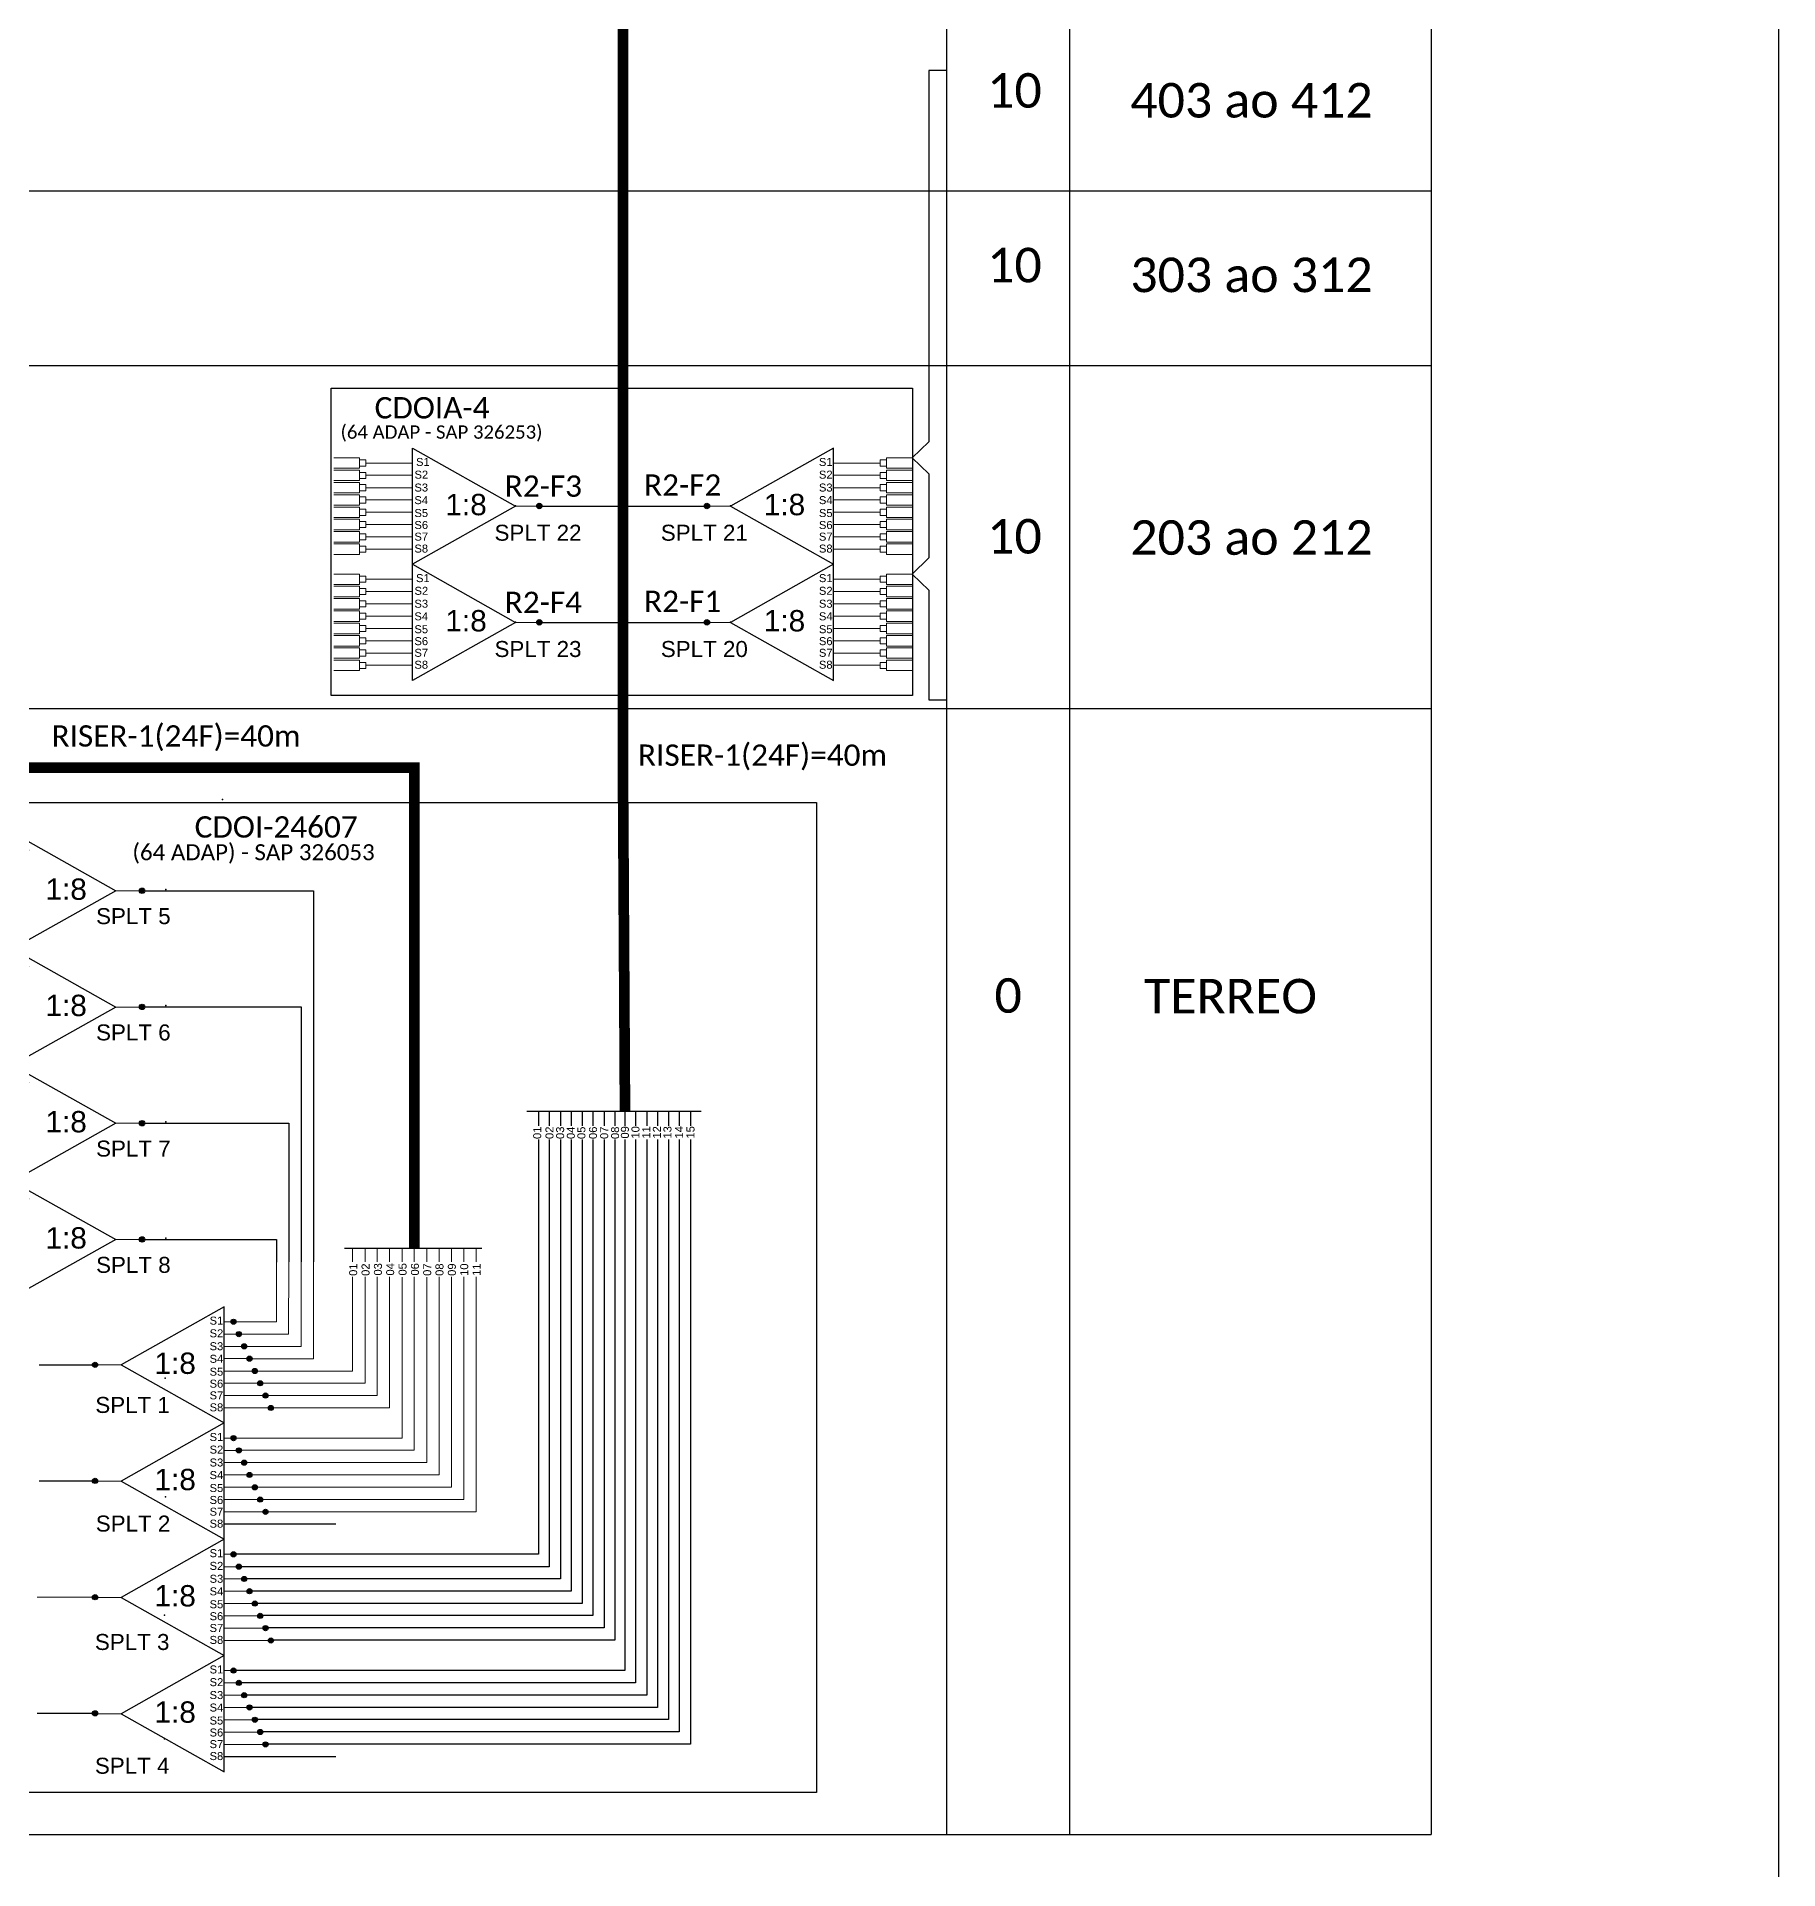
# Model space of a CAD drawing. Extents: x -4 to 837, y 1 to 595.
# Drawn here: x 673.9 to 837.2, y 155.1 to 326.9 of the extents above; entities that cross this region are included whole.
import ezdxf
from ezdxf.enums import TextEntityAlignment as Align

# ---------------------------------------------------------------- set-up
doc = ezdxf.new("R2010")
doc.units = 0
doc.styles.add('ARIAL', font='arial.ttf')
doc.styles.add('WMF-Calibri0', font='calibri.ttf')
doc.linetypes.add('RESERVA', pattern='A,0.5,-0.15,["RESERVA",Standard,S=0.18,R=0,X=0,Y=-0.1],-1.3', length=1.95)

# ---------------------------------------------------------------- blocks, each defined once
blk = doc.blocks.new('SPLT_1-8_DIV_DIR')
h = blk.add_hatch(color=3)
h.dxf.hatch_style = 1
edge = h.paths.add_edge_path()
edge.add_arc((12.77, 4.04), 0.242, 0, 360)
h = blk.add_hatch(color=3)
h.dxf.hatch_style = 1
edge = h.paths.add_edge_path()
edge.add_arc((13.27, 2.88), 0.242, 0, 360)
h = blk.add_hatch(color=3)
h.dxf.hatch_style = 1
edge = h.paths.add_edge_path()
edge.add_arc((13.77, 1.73), 0.242, 0, 360)
h = blk.add_hatch(color=3)
h.dxf.hatch_style = 1
edge = h.paths.add_edge_path()
edge.add_arc((14.27, 0.58), 0.242, 0, 360)
h = blk.add_hatch(color=3)
h.dxf.hatch_style = 1
edge = h.paths.add_edge_path()
edge.add_arc((14.77, -0.58), 0.242, 0, 360)
h = blk.add_hatch(color=3)
h.dxf.hatch_style = 1
edge = h.paths.add_edge_path()
edge.add_arc((15.27, -1.73), 0.242, 0, 360)
h = blk.add_hatch(color=3)
h.dxf.hatch_style = 1
edge = h.paths.add_edge_path()
edge.add_arc((15.77, -2.88), 0.242, 0, 360)
h = blk.add_hatch(color=3)
h.dxf.hatch_style = 1
edge = h.paths.add_edge_path()
edge.add_arc((16.27, -4.04), 0.242, 0, 360)
at = {"color": 1}
blk.add_lwpolyline([(11.89, 5.45), (2.22, 0), (11.89, -5.45), (11.89, 5.45)], dxfattribs=at)
at = {"color": 7, "lineweight": 0}
for points in [[(12.77, 4.04), (11.89, 4.04)], [(11.89, 2.88), (13.27, 2.88)], [(11.89, 1.73), (13.77, 1.73)], [(11.89, 0.58), (14.27, 0.58)], [(11.89, -0.58), (14.77, -0.58)], [(11.89, -1.73), (15.27, -1.73)], [(11.89, -2.88), (15.77, -2.88)], [(11.89, -4.04), (16.27, -4.04)]]:
    blk.add_lwpolyline(points, dxfattribs=at)
at = {"color": 1, "lineweight": 0}
blk.add_lwpolyline([(2.22, 0), (0, 0)], dxfattribs=at)
at = {"color": 3}
for centre in [(12.77, 4.04), (13.27, 2.88), (13.77, 1.73), (14.27, 0.58), (14.77, -0.58), (15.27, -1.73), (15.77, -2.88), (16.27, -4.04)]:
    blk.add_circle(centre, 0.242, dxfattribs=at)
at = {"color": 1, "style": 'ARIAL'}
for s, height, p in [('S1', 0.75, (10.52, 3.77)), ('S2', 0.75, (10.52, 2.58)), ('S3', 0.75, (10.52, 1.37)), ('1:8', 2, (5.35, -0.85)), ('S4', 0.75, (10.52, 0.19)), ('S5', 0.75, (10.52, -1.02)), ('S6', 0.75, (10.52, -2.14)), ('S7', 0.75, (10.52, -3.24)), ('S8', 0.75, (10.52, -4.36))]:
    blk.add_text(s, height=height, dxfattribs=at).set_placement(p)
blk = doc.blocks.new('SPLITTER_')
blk.add_point((0, 0))
at = {"style": 'ARIAL', "flags": 4}
blk.add_attdef('SPLT', (0, -3.26), '', height=1.5, dxfattribs=at)
blk = doc.blocks.new('LEG_CDO64_DIR')
blk.add_point((0, 0))
at = {"color": 1, "style": 'WMF-Calibri0', "flags": 4}
blk.add_attdef('CDO', (-2.62, -3.57), '', height=2, dxfattribs=at)
blk.add_attdef('MODELO', text='', height=1.5, dxfattribs=at).set_placement((-1.52, -5.5), align=Align.CENTER)
blk = doc.blocks.new('SPLT_1-8_SC-APC_ESQ')
at = {"color": 3, "lineweight": 0}
for points in [[(2.41, -3.02), (0, -3.02)], [(2.41, -3.02), (2.41, -4)], [(2.41, -4), (0, -4)], [(2.41, -4.17), (0, -4.17)], [(2.41, -4.17), (2.41, -5.16)], [(2.99, -3.51), (7.37, -3.51)], [(7.37, -4.66), (2.99, -4.66)], [(2.41, -5.16), (0, -5.16)], [(2.41, -5.32), (0, -5.32)], [(2.41, -6.31), (0, -6.31)], [(2.41, -6.48), (0, -6.48)], [(2.41, -5.32), (2.41, -6.31)], [(2.41, -6.48), (2.41, -7.46)], [(7.37, -5.82), (2.99, -5.82)], [(2.41, -7.46), (0, -7.46)], [(2.41, -7.63), (0, -7.63)], [(2.41, -7.63), (2.41, -8.62)], [(7.37, -6.97), (2.99, -6.97)], [(7.37, -8.12), (2.99, -8.12)], [(2.41, -8.62), (0, -8.62)], [(2.41, -8.78), (0, -8.78)], [(2.41, -9.77), (0, -9.77)], [(2.41, -9.94), (0, -9.94)], [(2.41, -8.78), (2.41, -9.77)], [(2.41, -9.94), (2.41, -10.92)], [(7.37, -9.28), (2.99, -9.28)], [(2.41, -10.92), (0, -10.92)], [(2.41, -11.09), (0, -11.09)], [(2.41, -11.09), (2.41, -12.08)], [(7.37, -10.43), (2.99, -10.43)], [(7.37, -11.58), (2.99, -11.58)], [(2.41, -12.08), (0, -12.08)]]:
    blk.add_lwpolyline(points, dxfattribs=at)
for points in [[(2.99, -3.22), (2.41, -3.22), (2.41, -3.8), (2.99, -3.8)], [(2.99, -4.38), (2.41, -4.38), (2.41, -4.95), (2.99, -4.95)], [(2.99, -5.53), (2.41, -5.53), (2.41, -6.1), (2.99, -6.1)], [(2.99, -6.68), (2.41, -6.68), (2.41, -7.26), (2.99, -7.26)], [(2.99, -7.84), (2.41, -7.84), (2.41, -8.41), (2.99, -8.41)], [(2.99, -8.99), (2.41, -8.99), (2.41, -9.56), (2.99, -9.56)], [(2.99, -10.14), (2.41, -10.14), (2.41, -10.72), (2.99, -10.72)], [(2.99, -11.3), (2.41, -11.3), (2.41, -11.87), (2.99, -11.87)]]:
    blk.add_lwpolyline(points, close=True, dxfattribs=at)
at = {"color": 1}
blk.add_lwpolyline([(7.37, -2.1), (17.04, -7.55), (7.37, -13), (7.37, -2.1)], dxfattribs=at)
at = {"color": 1, "lineweight": 0}
blk.add_lwpolyline([(17.04, -7.55), (19.26, -7.55)], dxfattribs=at)
at = {"color": 1, "style": 'ARIAL'}
for s, height, p in [('S1', 0.75, (7.7, -3.78)), ('S2', 0.75, (7.56, -4.97)), ('S3', 0.75, (7.55, -6.18)), ('S4', 0.75, (7.55, -7.36)), ('1:8', 2, (10.45, -8.4)), ('S5', 0.75, (7.55, -8.57)), ('S6', 0.75, (7.55, -9.69)), ('S7', 0.75, (7.55, -10.78)), ('S8', 0.75, (7.55, -11.9))]:
    blk.add_text(s, height=height, dxfattribs=at).set_placement(p)
blk = doc.blocks.new('SPLT_1-8_SC-APC')
at = {"color": 1}
blk.add_lwpolyline([(-7.37, -2.1), (-17.04, -7.55), (-7.37, -13), (-7.37, -2.1)], dxfattribs=at)
at = {"color": 3, "lineweight": 0}
for points in [[(-2.99, -3.22), (-2.41, -3.22), (-2.41, -3.8), (-2.99, -3.8)], [(-2.99, -4.38), (-2.41, -4.38), (-2.41, -4.95), (-2.99, -4.95)], [(-2.99, -5.53), (-2.41, -5.53), (-2.41, -6.1), (-2.99, -6.1)], [(-2.99, -6.68), (-2.41, -6.68), (-2.41, -7.26), (-2.99, -7.26)], [(-2.99, -7.84), (-2.41, -7.84), (-2.41, -8.41), (-2.99, -8.41)], [(-2.99, -8.99), (-2.41, -8.99), (-2.41, -9.56), (-2.99, -9.56)], [(-2.99, -10.14), (-2.41, -10.14), (-2.41, -10.72), (-2.99, -10.72)], [(-2.99, -11.3), (-2.41, -11.3), (-2.41, -11.87), (-2.99, -11.87)]]:
    blk.add_lwpolyline(points, close=True, dxfattribs=at)
for points in [[(-2.41, -3.02), (-2.41, -4)], [(-2.41, -3.02), (0, -3.02)], [(-2.99, -3.51), (-7.37, -3.51)], [(-7.37, -4.66), (-2.99, -4.66)], [(-2.41, -4), (0, -4)], [(-2.41, -4.17), (-2.41, -5.16)], [(-2.41, -4.17), (0, -4.17)], [(-7.37, -5.82), (-2.99, -5.82)], [(-2.41, -5.16), (0, -5.16)], [(-2.41, -5.32), (-2.41, -6.31)], [(-2.41, -5.32), (0, -5.32)], [(-2.41, -6.31), (0, -6.31)], [(-2.41, -6.48), (-2.41, -7.46)], [(-2.41, -6.48), (0, -6.48)], [(-7.37, -6.97), (-2.99, -6.97)], [(-7.37, -8.12), (-2.99, -8.12)], [(-2.41, -7.46), (0, -7.46)], [(-2.41, -7.63), (-2.41, -8.62)], [(-2.41, -7.63), (0, -7.63)], [(-7.37, -9.28), (-2.99, -9.28)], [(-2.41, -8.62), (0, -8.62)], [(-2.41, -8.78), (-2.41, -9.77)], [(-2.41, -8.78), (0, -8.78)], [(-2.41, -9.77), (0, -9.77)], [(-2.41, -9.94), (-2.41, -10.92)], [(-2.41, -9.94), (0, -9.94)], [(-7.37, -10.43), (-2.99, -10.43)], [(-7.37, -11.58), (-2.99, -11.58)], [(-2.41, -10.92), (0, -10.92)], [(-2.41, -11.09), (-2.41, -12.08)], [(-2.41, -11.09), (0, -11.09)], [(-2.41, -12.08), (0, -12.08)]]:
    blk.add_lwpolyline(points, dxfattribs=at)
at = {"color": 1, "lineweight": 0}
blk.add_lwpolyline([(-17.04, -7.55), (-19.26, -7.55)], dxfattribs=at)
at = {"color": 1, "style": 'ARIAL'}
for s, height, p in [('S1', 0.75, (-8.74, -3.78)), ('S2', 0.75, (-8.74, -4.97)), ('1:8', 2, (-13.91, -8.4)), ('S3', 0.75, (-8.74, -6.18)), ('S4', 0.75, (-8.74, -7.36)), ('S5', 0.75, (-8.74, -8.57)), ('S6', 0.75, (-8.74, -9.69)), ('S7', 0.75, (-8.74, -10.78)), ('S8', 0.75, (-8.74, -11.9))]:
    blk.add_text(s, height=height, dxfattribs=at).set_placement(p)

msp = doc.modelspace()

# ---------------------------------------------------------------- hatches: boundary and pattern name
h = msp.add_hatch(color=3)
h.dxf.hatch_style = 1
edge = h.paths.add_edge_path()
edge.add_arc((721.02, 282.9), 0.256, 0, 360)
h = msp.add_hatch(color=3)
h.dxf.hatch_style = 1
edge = h.paths.add_edge_path()
edge.add_arc((736.73, 282.9), 0.256, 0, 360)
h = msp.add_hatch(color=3)
h.dxf.hatch_style = 1
edge = h.paths.add_edge_path()
edge.add_arc((721.02, 272), 0.256, 0, 360)
h = msp.add_hatch(color=3)
h.dxf.hatch_style = 1
edge = h.paths.add_edge_path()
edge.add_arc((736.73, 272), 0.256, 0, 360)
h = msp.add_hatch(color=3)
h.dxf.hatch_style = 1
edge = h.paths.add_edge_path()
edge.add_arc((683.78, 246.84), 0.256, 0, 360)
h = msp.add_hatch(color=3)
h.dxf.hatch_style = 1
edge = h.paths.add_edge_path()
edge.add_arc((683.78, 235.95), 0.256, 0, 360)
h = msp.add_hatch(color=3)
h.dxf.hatch_style = 1
edge = h.paths.add_edge_path()
edge.add_arc((683.78, 225.05), 0.256, 0, 360)
h = msp.add_hatch(color=3)
h.dxf.hatch_style = 1
edge = h.paths.add_edge_path()
edge.add_arc((683.78, 214.15), 0.256, 0, 360)
h = msp.add_hatch(color=3)
h.dxf.hatch_style = 1
edge = h.paths.add_edge_path()
edge.add_arc((679.37, 202.4), 0.242, 0, 360)
h = msp.add_hatch(color=3)
h.dxf.hatch_style = 1
edge = h.paths.add_edge_path()
edge.add_arc((692.36, 195.53), 0.242, 0, 360)
h = msp.add_hatch(color=3)
h.dxf.hatch_style = 1
edge = h.paths.add_edge_path()
edge.add_arc((692.86, 194.38), 0.242, 0, 360)
h = msp.add_hatch(color=3)
h.dxf.hatch_style = 1
edge = h.paths.add_edge_path()
edge.add_arc((693.36, 193.23), 0.242, 0, 360)
h = msp.add_hatch(color=3)
h.dxf.hatch_style = 1
edge = h.paths.add_edge_path()
edge.add_arc((679.37, 191.52), 0.242, 0, 360)
h = msp.add_hatch(color=3)
h.dxf.hatch_style = 1
edge = h.paths.add_edge_path()
edge.add_arc((693.86, 192.08), 0.242, 0, 360)
h = msp.add_hatch(color=3)
h.dxf.hatch_style = 1
edge = h.paths.add_edge_path()
edge.add_arc((694.36, 190.92), 0.242, 0, 360)
h = msp.add_hatch(color=3)
h.dxf.hatch_style = 1
edge = h.paths.add_edge_path()
edge.add_arc((694.86, 189.77), 0.242, 0, 360)
h = msp.add_hatch(color=3)
h.dxf.hatch_style = 1
edge = h.paths.add_edge_path()
edge.add_arc((695.36, 188.62), 0.242, 0, 360)
h = msp.add_hatch(color=3)
h.dxf.hatch_style = 1
edge = h.paths.add_edge_path()
edge.add_arc((679.37, 180.62), 0.242, 0, 360)
h = msp.add_hatch(color=3)
h.dxf.hatch_style = 1
edge = h.paths.add_edge_path()
edge.add_arc((692.36, 173.74), 0.242, 0, 360)
h = msp.add_hatch(color=3)
h.dxf.hatch_style = 1
edge = h.paths.add_edge_path()
edge.add_arc((692.86, 172.59), 0.242, 0, 360)
h = msp.add_hatch(color=3)
h.dxf.hatch_style = 1
edge = h.paths.add_edge_path()
edge.add_arc((693.36, 171.43), 0.242, 0, 360)
h = msp.add_hatch(color=3)
h.dxf.hatch_style = 1
edge = h.paths.add_edge_path()
edge.add_arc((693.86, 170.28), 0.242, 0, 360)
h = msp.add_hatch(color=3)
h.dxf.hatch_style = 1
edge = h.paths.add_edge_path()
edge.add_arc((679.37, 169.73), 0.242, 0, 360)
h = msp.add_hatch(color=3)
h.dxf.hatch_style = 1
edge = h.paths.add_edge_path()
edge.add_arc((694.36, 169.13), 0.242, 0, 360)
h = msp.add_hatch(color=3)
h.dxf.hatch_style = 1
edge = h.paths.add_edge_path()
edge.add_arc((694.86, 167.98), 0.242, 0, 360)
h = msp.add_hatch(color=3)
h.dxf.hatch_style = 1
edge = h.paths.add_edge_path()
edge.add_arc((695.36, 166.82), 0.242, 0, 360)

# ---------------------------------------------------------------- linework, layer by layer
at = {"color": 7}
msp.add_lwpolyline([(-3.83, 595.26), (837.17, 595.26), (837.17, 1.26), (-3.83, 1.26)], close=True, dxfattribs=at)
for points in [[(759.18, 557.08), (759.18, 158.36)], [(804.63, 557.08), (804.63, 158.36)], [(770.76, 158.36), (770.76, 548.86)], [(545.7, 312.45), (804.63, 312.45)], [(545.7, 296.08), (804.63, 296.08)], [(545.7, 263.92), (804.63, 263.92)], [(545.7, 158.36), (804.63, 158.36)]]:
    msp.add_lwpolyline(points)
at = {"color": 6, "const_width": 1}
msp.add_lwpolyline([(728.86, 503.37), (728.86, 258.38), (728.86, 258.38), (729.05, 226.18)], dxfattribs=at)
at = {"color": 5, "const_width": 1}
msp.add_lwpolyline([(641.02, 468.7), (641.02, 258.38), (709.3, 258.38), (709.3, 213.34)], dxfattribs=at)
at = {"color": 3}
for points in [[(759.19, 323.74), (757.54, 323.74), (757.53, 288.93), (755.97, 287.43), (757.53, 285.92), (757.53, 278.04), (755.97, 276.53), (757.53, 275.02), (757.53, 264.75), (759.18, 264.75)], [(674.14, 202.4), (679.37, 202.4)]]:
    msp.add_lwpolyline(points, dxfattribs=at)
at = {"color": 1}
for points in [[(701.51, 293.95), (756, 293.95), (756, 265.13), (701.51, 265.13)], [(664.27, 255.12), (747.01, 255.12), (747.01, 162.3), (664.27, 162.3)]]:
    msp.add_lwpolyline(points, close=True, dxfattribs=at)
at = {"color": 6}
for points in [[(721.02, 282.9), (736.71, 282.9)], [(721.02, 272), (736.71, 272)], [(719.85, 226.18), (736.19, 226.18)], [(720.95, 226.18), (720.95, 224.79)], [(721.95, 226.18), (721.95, 224.79)], [(723, 226.18), (723, 224.79)], [(724, 226.18), (724, 224.79)], [(725.04, 226.18), (725.04, 224.79)], [(726.04, 226.18), (726.04, 224.79)], [(727.09, 226.18), (727.09, 224.79)], [(728.09, 226.18), (728.09, 224.79)], [(729.05, 226.18), (729.05, 224.79)], [(730.04, 226.18), (730.04, 224.79)], [(731.1, 226.18), (731.1, 224.79)], [(732.1, 226.18), (732.1, 224.79)], [(733.14, 226.18), (733.14, 224.79)], [(734.14, 226.18), (734.14, 224.79)], [(735.19, 226.18), (735.19, 224.79)], [(729.05, 223.51), (729.05, 173.74), (692.36, 173.74)], [(720.95, 223.51), (720.95, 184.64), (692.36, 184.64)], [(730.04, 223.51), (730.04, 172.59), (692.86, 172.59)], [(721.95, 223.51), (721.95, 183.48), (692.86, 183.48)], [(731.1, 223.51), (731.1, 171.43), (693.36, 171.43)], [(723, 223.51), (723, 182.33), (693.36, 182.33)], [(732.1, 223.51), (732.1, 170.28), (693.86, 170.28)], [(724, 223.51), (724, 181.18), (693.86, 181.18)], [(733.14, 223.51), (733.14, 169.15), (694.59, 169.15)], [(725.04, 223.51), (725.04, 180.04), (694.59, 180.04)], [(734.14, 223.51), (734.14, 167.99), (695.06, 167.99)], [(726.04, 223.51), (726.04, 178.89), (695.06, 178.89)], [(735.19, 223.51), (735.19, 166.84), (695.59, 166.84)], [(727.09, 223.51), (727.09, 177.74), (695.59, 177.74)], [(728.09, 223.51), (728.09, 176.58), (696.09, 176.58)]]:
    msp.add_lwpolyline(points, dxfattribs=at)
at = {"color": 5, "linetype": 'Continuous', "ltscale": 4}
for points in [[(683.78, 246.84), (699.84, 246.84), (699.84, 212.06)], [(683.78, 235.95), (698.68, 235.95), (698.68, 212.06)], [(683.78, 225.05), (697.53, 225.05), (697.53, 212.06)], [(683.78, 214.15), (696.37, 214.15), (696.37, 212.03)]]:
    msp.add_lwpolyline(points, dxfattribs=at)
at = {"color": 5}
for points in [[(702.76, 213.34), (715.62, 213.34)], [(679.37, 169.73), (673.94, 169.73)]]:
    msp.add_lwpolyline(points, dxfattribs=at)
at = {"color": 5, "lineweight": 0}
for points in [[(703.52, 213.34), (703.52, 212.06)], [(704.68, 213.34), (704.68, 212.06)], [(705.83, 213.34), (705.83, 212.06)], [(706.99, 213.34), (706.99, 212.06)], [(708.15, 213.34), (708.15, 212.06)], [(709.3, 213.34), (709.3, 212.06)], [(710.46, 213.34), (710.46, 212.06)], [(711.62, 213.34), (711.62, 212.06)], [(712.78, 213.34), (712.78, 212.05)], [(713.93, 213.34), (713.93, 212.06)], [(715.09, 213.34), (715.09, 212.06)], [(693.1, 205.28), (697.52, 205.28), (697.53, 212.06)], [(693.6, 204.12), (698.68, 204.12), (698.68, 212.06)], [(694.1, 202.97), (699.84, 202.97), (699.84, 212.06)], [(696.37, 212.03), (696.37, 206.43)], [(692.6, 195.53), (708.15, 195.53), (708.15, 210.63)], [(692.85, 194.4), (709.3, 194.4), (709.3, 210.64)], [(693.35, 193.24), (710.46, 193.24), (710.46, 210.63)], [(693.85, 192.09), (711.62, 192.09), (711.62, 210.64)], [(694.35, 190.94), (712.78, 190.94), (712.78, 210.64)], [(694.6, 201.82), (703.52, 201.82), (703.52, 210.64)], [(694.85, 189.78), (713.93, 189.78), (713.93, 210.64)], [(695.1, 200.67), (704.68, 200.67), (704.68, 210.64)], [(695.35, 188.63), (715.09, 188.63), (715.09, 210.64)], [(695.6, 199.51), (705.83, 199.51), (705.83, 210.64)], [(696.1, 198.36), (706.99, 198.36), (706.99, 210.64)], [(692.6, 206.43), (696.37, 206.43)]]:
    msp.add_lwpolyline(points, dxfattribs=at)
at = {"color": 1}
for points in [[(691.48, 196.95), (681.82, 191.5), (691.48, 186.05), (691.48, 196.95)], [(691.48, 175.15), (681.82, 169.7), (691.48, 164.26), (691.48, 175.15)]]:
    msp.add_lwpolyline(points, dxfattribs=at)
at = {"color": 7, "lineweight": 0}
for points in [[(692.36, 195.53), (691.48, 195.53)], [(691.48, 194.38), (692.86, 194.38)], [(691.48, 193.23), (693.36, 193.23)], [(691.48, 192.08), (693.86, 192.08)], [(691.48, 190.92), (694.36, 190.92)], [(691.48, 189.77), (694.86, 189.77)], [(691.48, 188.62), (695.36, 188.62)], [(679.37, 180.62), (673.94, 180.62)], [(692.36, 173.74), (691.48, 173.74)], [(691.48, 172.59), (692.86, 172.59)], [(691.48, 171.43), (693.36, 171.43)], [(691.48, 170.28), (693.86, 170.28)], [(691.48, 169.13), (694.36, 169.13)], [(691.48, 167.98), (694.86, 167.98)], [(691.48, 166.82), (695.36, 166.82)]]:
    msp.add_lwpolyline(points, dxfattribs=at)
at = {"color": 2}
msp.add_lwpolyline([(674.14, 191.52), (679.37, 191.52)], dxfattribs=at)
at = {"color": 1, "lineweight": 0}
for points in [[(681.82, 191.5), (679.59, 191.5)], [(681.82, 169.7), (679.59, 169.7)]]:
    msp.add_lwpolyline(points, dxfattribs=at)
at = {"color": 8, "linetype": 'RESERVA', "ltscale": 4}
for points in [[(691.48, 187.48), (701.95, 187.48)], [(691.48, 165.68), (701.95, 165.68)]]:
    msp.add_lwpolyline(points, dxfattribs=at)
at = {"color": 3}
for centre, radius in [((721.02, 282.9), 0.256), ((736.73, 282.9), 0.256), ((721.02, 272), 0.256), ((736.73, 272), 0.256), ((683.78, 246.84), 0.256), ((683.78, 235.95), 0.256), ((683.78, 225.05), 0.256), ((683.78, 214.15), 0.256), ((679.37, 202.4), 0.242), ((692.36, 195.53), 0.242), ((692.86, 194.38), 0.242), ((693.36, 193.23), 0.242), ((679.37, 191.52), 0.242), ((693.86, 192.08), 0.242), ((694.36, 190.92), 0.242), ((694.86, 189.77), 0.242), ((695.36, 188.62), 0.242), ((679.37, 180.62), 0.242), ((692.36, 173.74), 0.242), ((692.86, 172.59), 0.242), ((693.36, 171.43), 0.242), ((693.86, 170.28), 0.242), ((679.37, 169.73), 0.242), ((694.36, 169.13), 0.242), ((694.86, 167.98), 0.242), ((695.36, 166.82), 0.242)]:
    msp.add_circle(centre, radius, dxfattribs=at)

# ---------------------------------------------------------------- block references
for name, p in [('SPLT_1-8_SC-APC_ESQ', (701.76, 290.44)), ('SPLT_1-8_SC-APC_ESQ', (701.76, 279.55)), ('SPLT_1-8_SC-APC_ESQ', (664.27, 254.39)), ('SPLT_1-8_SC-APC_ESQ', (664.27, 243.49)), ('SPLT_1-8_SC-APC_ESQ', (664.27, 232.59)), ('SPLT_1-8_SC-APC_ESQ', (664.27, 221.7)), ('SPLT_1-8_DIV_DIR', (679.59, 202.4)), ('SPLT_1-8_DIV_DIR', (679.59, 180.6))]:
    msp.add_blockref(name, p)
for p in [(755.97, 290.44), (755.97, 279.55)]:
    msp.add_blockref('SPLT_1-8_SC-APC', p, dxfattribs=at)
ref = msp.add_blockref('SPLITTER_', (718.79, 282.91))
ref.add_attrib('SPLT', 'SPLT 22', (716.82, 279.65), dxfattribs={"height": 1.5, "style": 'ARIAL'})
ref = msp.add_blockref('SPLITTER_', (738.94, 282.91), dxfattribs=dict(xscale=-1))
ref.add_attrib('SPLT', 'SPLT 21', (732.41, 279.65), dxfattribs={"height": 1.5, "style": 'ARIAL'})
ref = msp.add_blockref('SPLITTER_', (718.79, 272.01))
ref.add_attrib('SPLT', 'SPLT 23', (716.82, 268.75), dxfattribs={"height": 1.5, "style": 'ARIAL'})
ref = msp.add_blockref('SPLITTER_', (738.94, 272.01), dxfattribs=dict(xscale=-1))
ref.add_attrib('SPLT', 'SPLT 20', (732.41, 268.75), dxfattribs={"height": 1.5, "style": 'ARIAL'})
ref = msp.add_blockref('LEG_CDO64_DIR', (691.33, 255.4))
ref.add_attrib('CDO', 'CDOI-24607', (688.71, 251.82), dxfattribs={"color": 1, "height": 2, "style": 'WMF-Calibri0'})
ref.add_attrib('MODELO', '(64 ADAP) - SAP 326053', dxfattribs={"color": 1, "height": 1.5, "style": 'WMF-Calibri0'}).set_placement((694.23, 249.7), align=Align.CENTER)
ref = msp.add_blockref('SPLITTER_', (686, 246.97), dxfattribs=dict(xscale=-1))
ref.add_attrib('SPLT', 'SPLT 5', (679.47, 243.71), dxfattribs={"height": 1.5, "style": 'ARIAL'})
ref = msp.add_blockref('SPLITTER_', (686, 236.07), dxfattribs=dict(xscale=-1))
ref.add_attrib('SPLT', 'SPLT 6', (679.47, 232.81), dxfattribs={"height": 1.5, "style": 'ARIAL'})
ref = msp.add_blockref('SPLITTER_', (686, 225.18), dxfattribs=dict(xscale=-1))
ref.add_attrib('SPLT', 'SPLT 7', (679.47, 221.92), dxfattribs={"height": 1.5, "style": 'ARIAL'})
ref = msp.add_blockref('SPLITTER_', (686, 214.28), dxfattribs=dict(xscale=-1))
ref.add_attrib('SPLT', 'SPLT 8', (679.47, 211.02), dxfattribs={"height": 1.5, "style": 'ARIAL'})
ref = msp.add_blockref('SPLITTER_', (685.93, 201.16), dxfattribs=dict(xscale=-1))
ref.add_attrib('SPLT', 'SPLT 1', (679.4, 197.89), dxfattribs={"height": 1.5, "style": 'ARIAL'})
ref = msp.add_blockref('SPLITTER_', (685.97, 190.03), dxfattribs=dict(xscale=-1))
ref.add_attrib('SPLT', 'SPLT 2', (679.44, 186.77), dxfattribs={"height": 1.5, "style": 'ARIAL'})
ref = msp.add_blockref('SPLITTER_', (685.89, 178.94), dxfattribs=dict(xscale=-1))
ref.add_attrib('SPLT', 'SPLT 3', (679.36, 175.67), dxfattribs={"height": 1.5, "style": 'ARIAL'})
ref = msp.add_blockref('SPLITTER_', (685.89, 167.34), dxfattribs=dict(xscale=-1))
ref.add_attrib('SPLT', 'SPLT 4', (679.36, 164.07), dxfattribs={"height": 1.5, "style": 'ARIAL'})

# ---------------------------------------------------------------- texts
at = {"color": 7, "style": 'WMF-Calibri0'}
for s, p in [('403 ao 412', (776.42, 319.32)), ('303 ao 312', (776.42, 302.95)), ('203 ao 212', (776.42, 278.33)), ('TERREO', (777.7, 235.34))]:
    msp.add_text(s, height=3.24, dxfattribs=at).set_placement(p)
at = {"color": 1}
for s, height, style, p in [('CDOIA-4', 2, 'WMF-Calibri0', (705.58, 291.11)), ('S1', 0.75, 'ARIAL', (690.11, 195.26)), ('S2', 0.75, 'ARIAL', (690.11, 194.08)), ('1:8', 2, 'ARIAL', (684.94, 190.65)), ('S3', 0.75, 'ARIAL', (690.11, 192.87)), ('S4', 0.75, 'ARIAL', (690.11, 191.69)), ('S5', 0.75, 'ARIAL', (690.11, 190.48)), ('S6', 0.75, 'ARIAL', (690.11, 189.36)), ('S7', 0.75, 'ARIAL', (690.11, 188.26)), ('S8', 0.75, 'ARIAL', (690.11, 187.14)), ('S1', 0.75, 'ARIAL', (690.11, 173.47)), ('S2', 0.75, 'ARIAL', (690.11, 172.28)), ('S3', 0.75, 'ARIAL', (690.11, 171.07)), ('1:8', 2, 'ARIAL', (684.94, 168.85)), ('S4', 0.75, 'ARIAL', (690.11, 169.9)), ('S5', 0.75, 'ARIAL', (690.11, 168.68)), ('S6', 0.75, 'ARIAL', (690.11, 167.56)), ('S7', 0.75, 'ARIAL', (690.11, 166.47)), ('S8', 0.75, 'ARIAL', (690.11, 165.35))]:
    msp.add_text(s, height=height, dxfattribs=dict(at, style=style)).set_placement(p)
at = {"color": 1, "style": 'WMF-Calibri0'}
msp.add_text('(64 ADAP - SAP 326253)', height=1.25, dxfattribs=at).set_placement((711.85, 289.21), align=Align.CENTER)
at = {"color": 6, "style": 'WMF-Calibri0'}
for s, p in [('R2-F3', (717.78, 283.77)), ('R2-F2', (730.84, 283.87)), ('R2-F4', (717.78, 272.87)), ('R2-F1', (730.84, 272.97)), ('RISER-1(24F)=40m', (730.27, 258.55))]:
    msp.add_text(s, height=2, dxfattribs=at).set_placement(p)
at = {"color": 5, "style": 'WMF-Calibri0'}
msp.add_text('RISER-1(24F)=40m', height=2, dxfattribs=at).set_placement((675.29, 260.35))
at = {"style": 'ARIAL'}
for s, p in [('01', (720.82, 224.15)), ('02', (721.97, 224.15)), ('03', (722.97, 224.15)), ('04', (723.97, 224.15)), ('05', (724.96, 224.15)), ('06', (726.05, 224.15)), ('07', (727.1, 224.15)), ('08', (728.12, 224.15)), ('09', (729.04, 224.19)), ('10', (730.03, 224.19)), ('11', (731.04, 224.19)), ('12', (732.04, 224.19)), ('13', (733.03, 224.19)), ('14', (734.12, 224.19)), ('15', (735.19, 224.19)), ('01', (703.57, 211.32)), ('02', (704.73, 211.32)), ('03', (705.89, 211.35)), ('04', (707.04, 211.35)), ('05', (708.2, 211.35)), ('06', (709.36, 211.35)), ('07', (710.51, 211.32)), ('08', (711.66, 211.32)), ('09', (712.82, 211.32)), ('10', (713.98, 211.32)), ('11', (715.14, 211.32))]:
    msp.add_text(s, height=0.75, rotation=90, dxfattribs=at).set_placement(p, align=Align.MIDDLE_CENTER)
at = {"color": 7, "style": 'WMF-Calibri0', "flags": 4}
for tag, p in [('10', (765.56, 321.86)), ('10', (765.56, 305.49)), ('10', (765.56, 280.07)), ('0', (764.97, 237.02))]:
    msp.add_attdef(tag, text='XX', height=3.24, dxfattribs=at).set_placement(p, align=Align.MIDDLE_CENTER)

doc.saveas('drawing.dxf')
